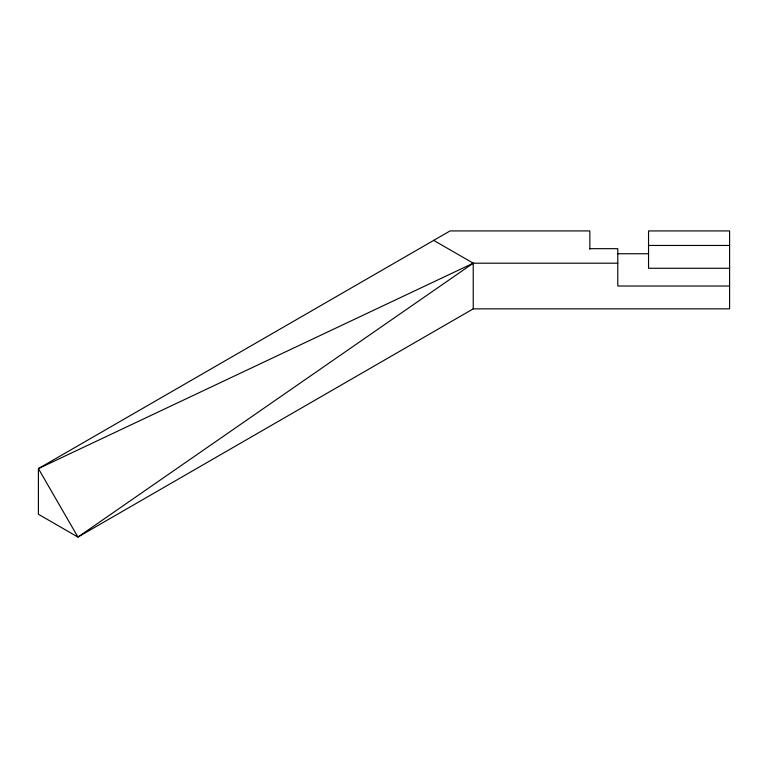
<?xml version="1.0" encoding="UTF-8"?>
<svg xmlns="http://www.w3.org/2000/svg" width="768" height="768" viewBox="0 0 768 768"><rect width="100%" height="100%" fill="white"/><g stroke="black" fill="none" stroke-linecap="round" stroke-linejoin="round"><path stroke-width="1.15" d="M617.789 263.203L473.232 263.203L77.933 537.072L38.4 514.253L38.4 468.605L450.077 230.928L589.843 230.928L589.843 249.187M473.232 308.851L77.933 537.072L38.4 468.605L473.232 263.203L473.232 308.851L729.6 308.851L729.6 230.928L648.538 230.928L648.538 268.272L729.6 268.272M648.538 245.453L729.6 245.453M589.843 248.678L617.789 248.678L617.789 286.022L729.6 286.022M617.395 253.747L648.538 253.747M433.699 240.374L473.232 263.203"/></g></svg>
